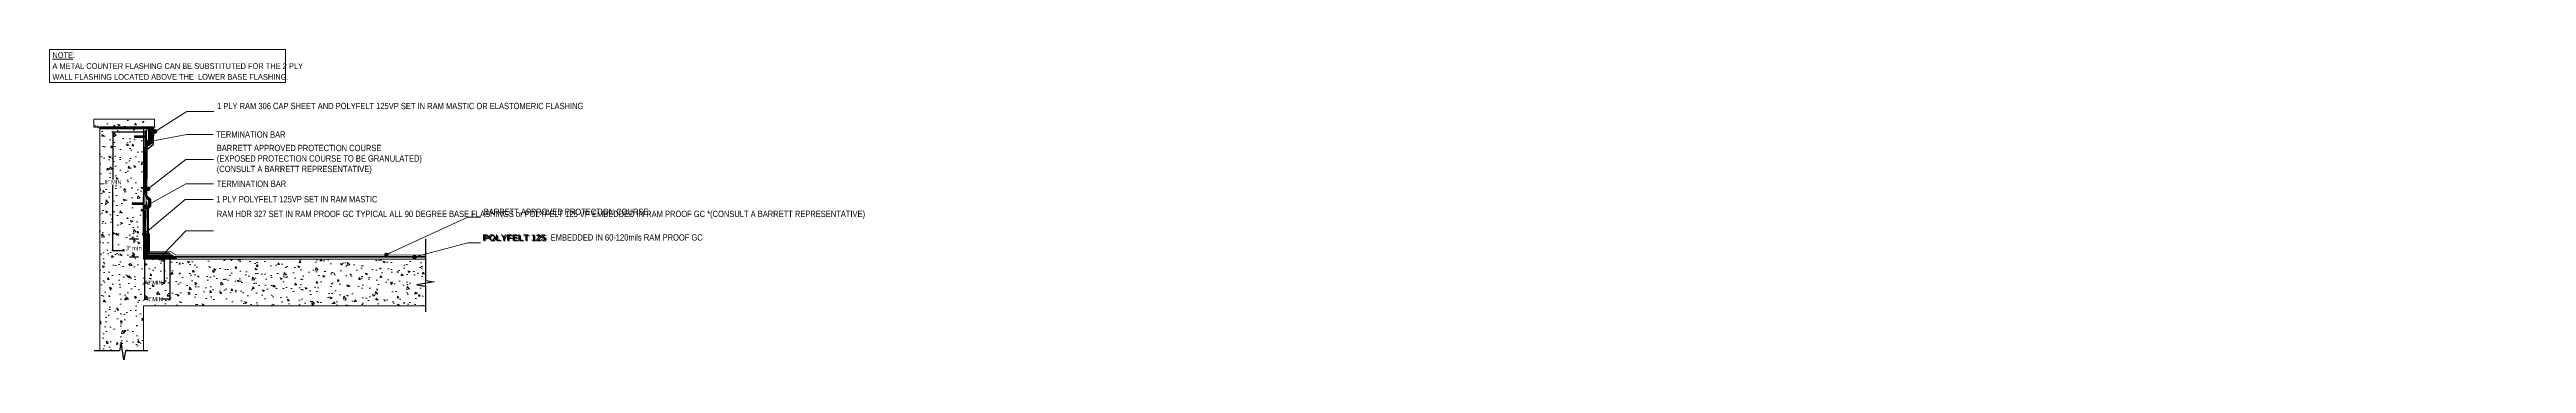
# Model space of a CAD drawing. Header units: inches. Extents: x -8 to 686, y 0 to 54.
# Drawn here: x -7.7 to 416.5, y 0 to 53.9 of the extents above; entities that cross this region are included whole.
import ezdxf
from ezdxf import colors
from ezdxf.entities.mleader import LeaderData, LeaderLine
from ezdxf.math import Vec2, Vec3

# ---------------------------------------------------------------- set-up
doc = ezdxf.new("R2010")
doc.units = ezdxf.units.IN
doc.header["$MEASUREMENT"] = 0
doc.set_wipeout_variables(frame=1)
doc.linetypes.add('Dashed - Dense', pattern=[0.8, 0.5, -0.3])
doc.linetypes.add('Wipeout_Contour', pattern=[39.370079, 0, -39.370079])
for name, color, linetype, lineweight in [('Dimensions', 20, 'Continuous', 0), ('Drainage Mat', 191, 'Continuous', 0), ('Others', 190, 'Continuous', 0), ('RAM HDR 327', 63, 'Continuous', 0), ('Ram Mastic', 191, 'Continuous', 0), ('RamProof SYSTEM MESH', 7, 'Continuous', 0), ('Text', 20, 'Continuous', 0)]:
    doc.layers.add(name, color=color, linetype=linetype, lineweight=lineweight)
doc.layers.add('Fastener', color=94, linetype='Continuous')
doc.layers.add('Metal', color=17, linetype='Continuous', true_color=0x803345)
doc.layers.add('Protection Course', color=99, linetype='Dashed - Dense', lineweight=0, true_color=0x216123)
doc.layers.add('RamProof SYSTEM LIQUID', color=140, linetype='Continuous', lineweight=0, true_color=0x00bfff)
doc.styles.add('Annotative', font='tahoma.ttf')
doc.styles.add('GENERATED_STYLE_1', font='ARIALN.TTF')
doc.styles.get("Standard").update_dxf_attribs({"font": 'ARIALN.TTF'})
doc.dimstyles.new('Annotative', dxfattribs={"dimscale": 0, "dimtxt": 0.09375, "dimasz": 0.09375, "dimexe": 0.09375, "dimexo": 0.09375, "dimgap": 0.0625, "dimtad": 0, "dimtih": 1, "dimtoh": 1, "dimlfac": -1, "dimzin": 3, "dimdsep": 46, "dimlunit": 4, "dimtxsty": 'Annotative', "dimblk": 'ARCHTICK', "dimcen": 0.09, "dimclrd": 256, "dimclre": 256, "dimclrt": 256, "dimadec": 0, "dimazin": 2, "dimtfac": 1, "dimtix": 1, "dimtofl": 0, "dimtmove": 1, "dimatfit": 1, "dimldrblk": 'CLOSEDBLANK', "dimfxl": 1, "dimtfill": 1, "dimtolj": 1, "dimtzin": 0, "dimarcsym": 0})
doc.dimstyles.get("Standard").update_dxf_attribs({"dimtxt": 0.18, "dimasz": 0.18, "dimexe": 0.18, "dimexo": 0.0625, "dimgap": 0.09, "dimtad": 0, "dimtih": 1, "dimtoh": 1, "dimdec": 4, "dimzin": 0, "dimdsep": 46, "dimtxsty": 'Standard', "dimcen": 0.09, "dimadec": 0, "dimazin": 0, "dimtfac": 1, "dimtdec": 4, "dimtofl": 0, "dimtmove": 0, "dimatfit": 3, "dimfxl": 1, "dimtolj": 1, "dimtzin": 0, "dimarcsym": 0})
pattern_1 = [(0, (-459.41706, 23.71209), (0.125, 0.125), [0.125, -0.125]), (90, (-459.29206, 23.71209), (-0.125, 0.125), [0.125, -0.125])]

# ---------------------------------------------------------------- blocks, each defined once
blk = doc.blocks.new('_ArchTick')
at = {"color": 0, "linetype": 'ByBlock', "const_width": 0.15}
blk.add_lwpolyline([(-0.5, -0.5), (0.5, 0.5)], dxfattribs=at)
blk = doc.blocks.new('*D10')
at = {"layer": 'Defpoints', "color": 0, "transparency": 16777216}
for p in [(3.21, 39.72), (8.66, 39.72), (9.48, 19.32)]:
    blk.add_point(p, dxfattribs=at)
at = {"layer": 'Dimensions', "color": 0, "lineweight": -2, "transparency": 16777216}
for p, q in [((8.6, 39.72), (3.03, 39.72)), ((3.21, 39.72), (3.21, 31.57)), ((3.21, 19.32), (3.21, 30.68)), ((9.42, 19.32), (3.03, 19.32))]:
    blk.add_line(p, q, dxfattribs=at)
at = {"layer": 'Dimensions', "color": 0, "lineweight": -2, "transparency": 16777216, "xscale": 0.18, "yscale": 0.18, "zscale": 0.18}
for p, rotation in [((3.21, 39.72), 90), ((3.21, 19.32), 270)]:
    blk.add_blockref('_ArchTick', p, dxfattribs=dict(at, rotation=rotation))
at = {"layer": 'Dimensions', "color": 0, "transparency": 16777216, "insert": (3.21, 31.13), "char_height": 0.7, "attachment_point": 5}
blk.add_mtext('\\A1;8" MIN', dxfattribs=at)
blk = doc.blocks.new('*D8')
at = {"layer": 'Defpoints', "color": 0, "transparency": 16777216}
for p in [(8.62, 18.29), (12.92, 18.96), (12.92, 11.05)]:
    blk.add_point(p, dxfattribs=at)
at = {"layer": 'Dimensions', "color": 0, "lineweight": -2, "transparency": 16777216}
for p, q in [((8.62, 18.22), (8.62, 10.87)), ((12.92, 18.9), (12.92, 10.87)), ((8.62, 11.05), (9.25, 11.05)), ((12.92, 11.05), (11.55, 11.05))]:
    blk.add_line(p, q, dxfattribs=at)
at = {"layer": 'Dimensions', "color": 0, "lineweight": -2, "transparency": 16777216, "xscale": 0.75, "yscale": 0.75, "zscale": 0.75, "rotation": 180}
blk.add_blockref('_ArchTick', (8.62, 11.05), dxfattribs=at)
at = {"layer": 'Dimensions', "color": 0, "lineweight": -2, "transparency": 16777216, "xscale": 0.75, "yscale": 0.75, "zscale": 0.75}
blk.add_blockref('_ArchTick', (12.92, 11.05), dxfattribs=at)
at = {"layer": 'Dimensions', "color": 0, "transparency": 16777216, "insert": (10.4, 11.05), "char_height": 0.7, "attachment_point": 5}
blk.add_mtext('\\A1;4"MIN', dxfattribs=at)
blk = doc.blocks.new('*D9')
at = {"layer": 'Defpoints', "color": 0, "transparency": 16777216}
for p in [(8.62, 18.29), (11.97, 18.24), (11.97, 13.86)]:
    blk.add_point(p, dxfattribs=at)
at = {"layer": 'Dimensions', "color": 0, "lineweight": -2, "transparency": 16777216}
for p, q in [((8.62, 18.22), (8.62, 13.68)), ((11.97, 18.18), (11.97, 13.68)), ((8.62, 13.86), (9.25, 13.86)), ((11.97, 13.86), (11.53, 13.86))]:
    blk.add_line(p, q, dxfattribs=at)
at = {"layer": 'Dimensions', "color": 0, "lineweight": -2, "transparency": 16777216, "xscale": 0.75, "yscale": 0.75, "zscale": 0.75, "rotation": 180}
blk.add_blockref('_ArchTick', (8.62, 13.86), dxfattribs=at)
at = {"layer": 'Dimensions', "color": 0, "lineweight": -2, "transparency": 16777216, "xscale": 0.75, "yscale": 0.75, "zscale": 0.75}
blk.add_blockref('_ArchTick', (11.97, 13.86), dxfattribs=at)
at = {"layer": 'Dimensions', "color": 0, "transparency": 16777216, "insert": (10.39, 13.86), "char_height": 0.7, "attachment_point": 5}
blk.add_mtext('\\A1;3"MIN', dxfattribs=at)
blk = doc.blocks.new('zamac')
blk.add_wipeout([(-2.34, 0.12), (-2.27, 0.14), (0, 0.14), (0, -0.14), (-2.27, -0.14), (-2.34, -0.12)])
at = {"color": 0, "linetype": 'Continuous', "ltscale": 1.75}
for points in [[(-2.27, 0.04), (-2.27, 0.14), (-2.34, 0.12), (-2.34, -0.12), (-2.27, -0.14), (-2.27, -0.04)], [(-2.34, -0.04), (-1.25, -0.04), (-1.25, 0.04), (-2.34, 0.04)], [(-2.27, 0.14), (0, 0.14)], [(0, -0.14), (-2.27, -0.14)]]:
    blk.add_lwpolyline(points, dxfattribs=at)
blk.add_lwpolyline([(0, -0.35), (0, 0.35), (0.02, 0.35, -0.236068), (0.05, 0.34), (0.15, 0.21, -0.162278), (0.16, 0.18), (0.16, -0.18, -0.162278), (0.15, -0.21), (0.05, -0.34, -0.236068), (0.02, -0.35)], format="xyb", close=True, dxfattribs=at)
blk = doc.blocks.new('flat term')
at = {"layer": 'Fastener'}
blk.add_blockref('zamac', (476.02, 15.02), dxfattribs=at)
at = {"layer": 'Drainage Mat'}
blk.add_lwpolyline([(476.02, 13.96), (475.83, 13.96), (475.83, 16.12), (476.02, 16.12)], close=True, dxfattribs=at)
blk.add_wipeout([(476.02, 13.96), (475.83, 13.96), (475.83, 16.12), (476.02, 16.12)]).dxf.layer = 'Fastener'
blk = doc.blocks.new('*D11')
at = {"layer": 'Dimensions', "lineweight": -2, "transparency": 16777216}
for p, q in [((7.6, 21.34), (6.03, 21.34)), ((6.78, 21.34), (6.78, 20.7)), ((7.6, 18.27), (6.03, 18.27)), ((6.78, 18.27), (6.78, 18.92))]:
    blk.add_line(p, q, dxfattribs=at)
at = {"layer": 'Dimensions', "lineweight": -2, "transparency": 16777216, "xscale": 0.75, "yscale": 0.75, "zscale": 0.75}
for p, rotation in [((6.78, 21.34), 90), ((6.78, 18.27), 270)]:
    blk.add_blockref('_ArchTick', p, dxfattribs=dict(at, rotation=rotation))
at = {"layer": 'Dimensions', "transparency": 16777216, "insert": (6.78, 19.81), "char_height": 0.75, "attachment_point": 5, "style": 'Annotative', "bg_fill": 3, "box_fill_scale": 1.25, "bg_fill_color": 9, "bg_fill_true_color": 13158600, "bg_fill_transparency": 0}
blk.add_mtext('\\A1;3"min', dxfattribs=at)
at = {"layer": 'Defpoints', "color": 0, "transparency": 16777216}
for p in [(8.35, 21.34), (6.78, 18.27), (8.35, 18.27)]:
    blk.add_point(p, dxfattribs=at)
blk = doc.blocks.new('_ClosedBlank')
at = {"color": 0, "linetype": 'ByBlock', "lineweight": -2}
for p, q in [((-1, 0.2), (0, 0)), ((-1, 0.2), (-1, -0.2)), ((0, 0), (-1, -0.2))]:
    blk.add_line(p, q, dxfattribs=at)
blk = doc.blocks.new('_Dot')
at = {"color": 0, "linetype": 'ByBlock', "lineweight": -2}
blk.add_line((-0.5, 0), (-1, 0), dxfattribs=at)
at = {"color": 0, "linetype": 'ByBlock', "const_width": 0.5}
blk.add_lwpolyline([(-0.25, 0, 1), (0.25, 0, 1)], format="xyb", close=True, dxfattribs=at)

msp = doc.modelspace()

# ---------------------------------------------------------------- hatches: boundary and pattern name
at = {"layer": 'Others'}
h = msp.add_hatch(dxfattribs=at)
h.set_pattern_fill('CONCRETE___STRUCTURAL_0002', color=256, style=0, pattern_type=2)
h.set_pattern_definition([(130, (48.2873, 10.6982), (3.64368, 0.31878), [0.381, -4.191]), (185, (48.2873, 10.6982), (0.70486, 3.82114), [0.3048, -3.3528]), (79.5486, (47.9837, 10.6716), (-2.93883, 3.50235), [0.3238, -3.5618]), (133.816, (48.2873, 11.714), (5.4216, 0.84084), [0.5715, -6.2865]), (83.364, (47.8355, 11.644), (-4.7481, 4.9485), [0.4857, -5.3427]), (188.816, (48.2873, 11.714), (-4.7481, 4.9485), [0.4572, -5.0292]), (159, (47.7793, 11.4602), (3.03229, 2.0453), [0.381, -4.191]), (214, (47.7793, 11.4602), (-1.23604, 3.68376), [0.3048, -3.3528]), (108.5486, (47.5266, 11.2898), (-4.26833, 1.63845), [0.3238, -3.5618]), (142.5, (48.2873, 10.6982), (-0.061772, 1.6911), [0, -3.31216, 0, -3.4036, 0, -3.3655]), (172.5, (48.2873, 10.6982), (-1.336393, 2.00361), [0, -1.94056, 0, -3.23596, 0, -1.2827]), (212.5, (49.4202, 10.6982), (2.711818, 0.11458), [0, -1.27, 0, -3.9624, 0, -5.2578]), (222.5, (49.9282, 10.6982), (-2.96259, 0.50853), [0, -1.651, 0, -2.63144, 0, -3.7338])])
h.paths.add_polyline_path([(10.34214, 40.5841), (10.34214, 41.96193), (-0.07448, 41.96193), (-0.07448, 40.5841)])
h = msp.add_hatch(dxfattribs=at)
h.set_pattern_fill('CONCRETE___STRUCTURAL_0002', color=256, style=0, pattern_type=2)
h.set_pattern_definition([(130, (48.5373, 10.9482), (3.64368, 0.31878), [0.381, -4.191]), (185, (48.5373, 10.9482), (0.70486, 3.82114), [0.3048, -3.3528]), (79.5486, (48.2337, 10.9216), (-2.93883, 3.50235), [0.3238, -3.5618]), (133.816, (48.5373, 11.964), (5.4216, 0.84084), [0.5715, -6.2865]), (83.364, (48.0855, 11.894), (-4.7481, 4.9485), [0.4857, -5.3427]), (188.816, (48.5373, 11.964), (-4.7481, 4.9485), [0.4572, -5.0292]), (159, (48.0293, 11.7102), (3.03229, 2.0453), [0.381, -4.191]), (214, (48.0293, 11.7102), (-1.23604, 3.68376), [0.3048, -3.3528]), (108.5486, (47.7766, 11.5398), (-4.26833, 1.63845), [0.3238, -3.5618]), (142.5, (48.5373, 10.9482), (-0.061772, 1.6911), [0, -3.31216, 0, -3.4036, 0, -3.3655]), (172.5, (48.5373, 10.9482), (-1.336393, 2.00361), [0, -1.94056, 0, -3.23596, 0, -1.2827]), (212.5, (49.6702, 10.9482), (2.711818, 0.11458), [0, -1.27, 0, -3.9624, 0, -5.2578]), (222.5, (50.1782, 10.9482), (-2.96259, 0.50853), [0, -1.651, 0, -2.63144, 0, -3.7338])])
h.paths.add_polyline_path([(0.9574, 0.24511), (8.41841, 0.24511), (8.41841, 9.90551), (56.72982, 9.90551), (56.72982, 17.93584), (8.41841, 17.93584), (8.41841, 40.2753), (0.9574, 40.2753)])
at = {"layer": 'Protection Course'}
h = msp.add_hatch(dxfattribs=at)
h.set_pattern_fill('AGGREGAT', color=256, scale=0.3, pattern_type=2)
h.set_pattern_definition([(0, (-459.41706, 23.7121), (0.3, 0.3), [0.03, -0.045, 0.015, -0.045, 0.015, -0.15]), (0, (-459.26706, 23.7421), (0.3, 0.3), [0.015, -0.285]), (0, (-459.35706, 23.7571), (0.3, 0.3), [0.015, -0.03, 0.015, -0.24]), (0, (-459.20706, 23.7721), (0.3, 0.3), [0.03, -0.27]), (0, (-459.17706, 23.7871), (0.3, 0.3), [0.015, -0.285]), (0, (-459.26706, 23.8171), (0.3, 0.3), [0.03, -0.27]), (0, (-459.41706, 23.8321), (0.3, 0.3), [0.015, -0.03, 0.015, -0.075, 0.045, -0.12]), (0, (-459.20706, 23.8621), (0.3, 0.3), [0.03, -0.27]), (0, (-459.38706, 23.8771), (0.3, 0.3), [0.03, -0.015, 0.015, -0.12, 0.015, -0.105]), (0, (-459.40206, 23.8921), (0.3, 0.3), [0.015, -0.285]), (0, (-459.29706, 23.9071), (0.3, 0.3), [0.015, -0.015, 0.015, -0.255]), (0, (-459.34206, 23.9221), (0.3, 0.3), [0.015, -0.285]), (0, (-459.14706, 23.9371), (0.3, 0.3), [0.015, -0.285]), (0, (-459.28206, 23.9521), (0.3, 0.3), [0.015, -0.12, 0.015, -0.15]), (0, (-459.28206, 23.9671), (0.3, 0.3), [0.03, -0.27]), (0, (-459.22206, 23.9821), (0.3, 0.3), [0.03, -0.27]), (0, (-459.40206, 23.9971), (0.3, 0.3), [0.015, -0.18, 0.03, -0.075]), (90, (-459.41706, 23.8471), (-0.3, 0.3), [0.06, -0.06, 0.03, -0.15]), (90, (-459.40206, 23.8471), (-0.3, 0.3), [0.015, -0.105, 0.03, -0.15]), (90, (-459.38706, 23.7721), (-0.3, 0.3), [0.045, -0.255]), (90, (-459.37206, 23.7721), (-0.3, 0.3), [0.03, -0.27]), (90, (-459.35706, 23.7271), (-0.3, 0.3), [0.015, -0.18, 0.015, -0.015, 0.03, -0.045]), (90, (-459.32706, 23.7271), (-0.3, 0.3), [0.015, -0.105, 0.015, -0.165]), (90, (-459.31206, 23.8471), (-0.3, 0.3), [0.03, -0.045, 0.015, -0.015, 0.03, -0.165]), (90, (-459.29706, 23.7871), (-0.3, 0.3), [0.03, -0.165, 0.015, -0.09]), (90, (-459.28206, 23.7271), (-0.3, 0.3), [0.015, -0.015, 0.03, -0.24]), (90, (-459.25206, 23.9221), (-0.3, 0.3), [0.015, -0.285]), (90, (-459.23706, 23.9221), (-0.3, 0.3), [0.03, -0.03, 0.015, -0.015, 0.03, -0.18]), (90, (-459.22206, 23.7871), (-0.3, 0.3), [0.015, -0.015, 0.015, -0.03, 0.015, -0.21]), (90, (-459.17706, 23.8921), (-0.3, 0.3), [0.06, -0.24]), (90, (-459.16206, 23.8621), (-0.3, 0.3), [0.06, -0.045, 0.03, -0.165]), (90, (-459.14706, 23.7421), (-0.3, 0.3), [0.015, -0.045, 0.03, -0.21]), (90, (-459.13206, 23.7721), (-0.3, 0.3), [0.045, -0.255]), (45, (-459.29706, 23.71209), (0, 0.3), [0.021213, -0.40305107]), (45, (-459.13206, 23.72709), (0, 0.3), [0.021213, -0.36062507, 0.021213, -0.021213]), (45, (-459.32706, 23.74209), (0, 0.3), [0.021213, -0.169704, 0.021213, -0.21213407]), (45, (-459.25206, 23.74209), (0, 0.3), [0.021213, -0.33941207, 0.021213, -0.042426]), (45, (-459.23706, 23.74209), (0, 0.3), [0.042426, -0.169704, 0.042426, -0.16970807]), (45, (-459.31206, 23.77209), (0, 0.3), [0.02121, -0.19092, 0.02121, -0.02121, 0.02121, -0.14850407]), (45, (-459.16206, 23.78709), (0, 0.3), [0.021213, -0.021213, 0.021213, -0.36062507]), (45, (-459.37206, 23.80209), (0, 0.3), [0.021213, -0.254556, 0.021213, -0.12728207]), (45, (-459.13206, 23.83209), (0, 0.3), [0.02121, -0.02121, 0.02121, -0.084852, 0.02121, -0.25457207]), (45, (-459.31206, 23.87709), (0, 0.3), [0.021213, -0.40305107]), (45, (-459.38706, 23.89209), (0, 0.3), [0.0424263, -0.38183777]), (45, (-459.41706, 23.92209), (0, 0.3), [0.021213, -0.021213, 0.021213, -0.36062507]), (45, (-459.25206, 23.96709), (0, 0.3), [0.021213, -0.40305107]), (45, (-459.16206, 23.99709), (0, 0.3), [0.021213, -0.40305107]), (135, (-459.28206, 23.74209), (2e-17, 0.3), [0.021213, -0.40305107]), (135, (-459.26706, 23.74209), (2e-17, 0.3), [0.021213, -0.40305107]), (135, (-459.35706, 23.75709), (2e-17, 0.3), [0.021213, -0.084852, 0.042426, -0.27577307]), (135, (-459.41706, 23.75709), (2e-17, 0.3), [0.021213, -0.40305107]), (135, (-459.22206, 23.80209), (2e-17, 0.3), [0.021213, -0.16970562, 0.021213, -0.21213245]), (135, (-459.20706, 23.80209), (2e-17, 0.3), [0.02121, -0.12729, 0.02121, -0.12726, 0.02121, -0.10608407]), (135, (-459.38706, 23.81709), (2e-17, 0.3), [0.021213, -0.40305107]), (135, (-459.14706, 23.83209), (2e-17, 0.3), [0.04242, -0.106065, 0.02121, -0.02121, 0.02121, -0.21214907]), (135, (-459.34206, 23.87709), (2e-17, 0.3), [0.021213, -0.40305107]), (135, (-459.22206, 23.87709), (2e-17, 0.3), [0.0424263, -0.38183777]), (135, (-459.20706, 23.87709), (2e-17, 0.3), [0.021213, -0.40305107]), (135, (-459.29706, 23.90709), (2e-17, 0.3), [0.021213, -0.40305107]), (135, (-459.38706, 23.95209), (2e-17, 0.3), [0.021213, -0.40305107]), (135, (-459.14706, 23.95209), (2e-17, 0.3), [0.021213, -0.40305107]), (26.56505, (-459.38706, 23.71209), (0.3, 1e-10), [0.03354, -0.6372804]), (26.56505, (-459.41706, 23.74209), (0.3, 1e-10), [0.03354, -0.6372804]), (26.56505, (-459.41706, 23.75709), (0.3, 1e-10), [0.03354, -0.6372804]), (26.56505, (-459.34206, 23.75709), (0.3, 1e-10), [0.03354, -0.6372804]), (26.56505, (-459.35706, 23.81709), (0.3, 1e-10), [0.03354, -0.6372804]), (26.56505, (-459.35706, 23.83209), (0.3, 1e-10), [0.03354, -0.6372804]), (26.56505, (-459.29706, 23.89209), (0.3, 1e-10), [0.03354, -0.6372804]), (26.56505, (-459.28206, 23.90709), (0.3, 1e-10), [0.03354, -0.6372804]), (26.56505, (-459.40206, 23.93709), (0.3, 1e-10), [0.03354, -0.6372804]), (26.56505, (-459.31206, 23.93709), (0.3, 1e-10), [0.03354, -0.6372804]), (63.43495, (-459.16206, 23.71209), (2e-11, 0.3), [0.03354, -0.6372804]), (63.43495, (-459.23706, 23.75709), (2e-11, 0.3), [0.03354, -0.6372804]), (63.43495, (-459.28206, 23.78709), (2e-11, 0.3), [0.03354, -0.6372804]), (63.43495, (-459.23706, 23.83209), (2e-11, 0.3), [0.03354, -0.6372804]), (63.43495, (-459.22206, 23.83209), (2e-11, 0.3), [0.03354, -0.6372804]), (63.43495, (-459.32706, 23.87709), (2e-11, 0.3), [0.03354, -0.6372804]), (63.43495, (-459.35706, 23.89209), (2e-11, 0.3), [0.03354, -0.6372804]), (63.43495, (-459.23706, 23.95209), (2e-11, 0.3), [0.03354, -0.6372804]), (63.43495, (-459.35706, 23.98209), (2e-11, 0.3), [0.03354, -0.6372804]), (116.56505, (-459.40206, 23.89209), (-1e-10, 0.3), [0.03354, -0.6372804]), (116.56505, (-459.22206, 23.89209), (-1e-10, 0.3), [0.03354, -0.6372804]), (116.56505, (-459.41706, 23.90709), (-1e-10, 0.3), [0.03354, -0.6372804]), (116.56505, (-459.17706, 23.95209), (-1e-10, 0.3), [0.03354, -0.6372804]), (116.56505, (-459.37206, 23.96709), (-1e-10, 0.3), [0.03354, -0.6372804]), (116.56505, (-459.31206, 23.98209), (-1e-10, 0.3), [0.03354, -0.6372804]), (153.43495, (-459.29706, 23.71209), (-0.3, 1e-10), [0.03354, -0.6372804]), (153.43495, (-459.35706, 23.74209), (-0.3, 1e-10), [0.03354, -0.6372804]), (153.43495, (-459.14706, 23.75709), (-0.3, 1e-10), [0.03354, -0.6372804]), (153.43495, (-459.17706, 23.78709), (-0.3, 1e-10), [0.03354, -0.6372804]), (153.43495, (-459.29706, 23.81709), (-0.3, 1e-10), [0.03354, -0.6372804]), (153.43495, (-459.37206, 23.83209), (-0.3, 1e-10), [0.03354, -0.6372804]), (153.43495, (-459.28206, 23.83209), (-0.3, 1e-10), [0.03354, -0.6372804]), (153.43495, (-459.32706, 23.86209), (-0.3, 1e-10), [0.03354, -0.6372804]), (153.43495, (-459.32706, 23.93709), (-0.3, 1e-10), [0.03354, -0.6372804]), (153.43495, (-459.41706, 23.99709), (-0.3, 1e-10), [0.03354, -0.6372804]), (153.43495, (-459.23706, 23.99709), (-0.3, 1e-10), [0.03354, -0.6372804]), (153.43495, (-459.20706, 23.99709), (-0.3, 1e-10), [0.03354, -0.6372804])])
h.paths.add_polyline_path([(9.14306, 22.35982), (9.34401, 22.15934), (9.34401, 19.02269), (9.3463, 19.02269), (9.3463, 18.90021), (12.91905, 18.90021), (12.91905, 19.02269), (9.47474, 19.02269), (9.47474, 22.22591), (9.26767, 22.43249), (9.26767, 26.59807), (9.70026, 26.99339), (9.70704, 28.17571), (9.01525, 28.78286), (9.10261, 40.02332), (8.95151, 40.02671), (8.88653, 28.75011), (9.56133, 28.13918), (9.56884, 27.04491), (9.14382, 26.6126)])
at = {"layer": 'Ram Mastic'}
h = msp.add_hatch(dxfattribs=at)
h.set_pattern_fill('ZIGZAG', color=256)
h.set_pattern_definition(pattern_1)
h.paths.add_polyline_path([(8.57111, 28.54871), (8.35453, 28.54871), (8.35453, 21.78108), (8.77935, 21.78108), (8.77935, 18.27575), (8.97607, 18.27575), (8.97168, 21.93706), (8.57261, 22.23386)])
h = msp.add_hatch(dxfattribs=at)
h.set_pattern_fill('ZIGZAG', color=256)
h.set_pattern_definition(pattern_1)
h.paths.add_polyline_path([(14.11072, 18.10076), (13.58314, 18.10536), (13.12198, 18.40544), (8.97607, 18.41004), (8.97607, 18.27575), (12.2167, 18.27575), (12.2167, 17.95504), (14.11072, 17.95504)])

# ---------------------------------------------------------------- linework, layer by layer
at = {"linetype": 'Continuous'}
for p, q in [((56.72978, 21.40526), (56.72982, 14.25526)), ((58.22983, 14.00527), (55.22983, 13.50525)), ((55.22983, 13.50525), (56.72983, 13.25526)), ((56.72982, 14.25526), (58.22983, 14.00527)), ((56.72983, 13.25526), (56.72985, 8.8681))]:
    msp.add_line(p, q, dxfattribs=at)
at = {"layer": 'Metal', "linetype": 'Continuous'}
msp.add_lwpolyline([(9.18649, 36.87363), (10.17896, 37.64154), (10.18313, 40.43948), (0.74778, 40.45352)], dxfattribs=at)
at = {"layer": 'Others', "flags": 128}
for points in [[(10.34214, 40.5841), (10.34214, 41.96193), (-0.07448, 41.96193), (-0.07448, 40.5841)], [(0.9574, 0.24511), (8.41841, 0.24511), (8.41841, 9.90551), (56.72982, 9.90551), (56.72982, 17.93584), (8.41841, 17.93584), (8.41841, 40.2753), (0.9574, 40.2753)]]:
    msp.add_lwpolyline(points, close=True, dxfattribs=at)
at = {"layer": 'Protection Course', "linetype": 'Continuous', "flags": 128}
msp.add_lwpolyline([(9.14306, 22.35982), (9.34401, 22.15934), (9.34401, 19.02269), (9.3463, 19.02269), (9.3463, 18.90021), (12.91905, 18.90021), (12.91905, 19.02269), (9.47474, 19.02269), (9.47474, 22.22591), (9.26767, 22.43249), (9.26767, 26.59807), (9.70026, 26.99339), (9.70704, 28.17571), (9.01525, 28.78286), (9.10261, 40.02332), (8.95151, 40.02671), (8.88653, 28.75011), (9.56133, 28.13918), (9.56884, 27.04491), (9.14382, 26.6126)], close=True, dxfattribs=at)
at = {"layer": 'Protection Course', "linetype": 'Dashed - Dense', "ltscale": 0.2, "const_width": 0.14148}
msp.add_lwpolyline([(56.7298, 18.64528), (13.92054, 18.64528), (13.15434, 19.18844), (9.56813, 19.19394)], dxfattribs=at)
at = {"layer": 'RAM HDR 327', "const_width": 0.05}
msp.add_lwpolyline([(11.96812, 18.24096), (8.735, 18.23888), (8.75766, 21.34439)], dxfattribs=at)
at = {"layer": 'Ram Mastic'}
for points in [[(8.57111, 28.54871), (8.35453, 28.54871), (8.35453, 21.78108), (8.77935, 21.78108), (8.77935, 18.27575), (8.97607, 18.27575), (8.97168, 21.93706), (8.57261, 22.23386)], [(14.11072, 18.10076), (13.58314, 18.10536), (13.12198, 18.40544), (8.97607, 18.41004), (8.97607, 18.27575), (12.2167, 18.27575), (12.2167, 17.95504), (14.11072, 17.95504)]]:
    msp.add_lwpolyline(points, close=True, dxfattribs=at)
at = {"layer": 'RamProof SYSTEM LIQUID', "const_width": 0.3}
for points in [[(56.7298, 18.30177), (13.68852, 18.30177), (13.16169, 18.60004), (9.14106, 18.60004), (9.17347, 22.01204), (8.78094, 22.35382), (8.81522, 26.39767), (9.34376, 27.20607), (9.34376, 28.02776), (8.77662, 28.63552), (8.66506, 29.21502), (8.71695, 40.02099)], [(12.21127, 18.11309), (8.60806, 18.11044), (8.62253, 21.77998)]]:
    msp.add_lwpolyline(points, dxfattribs=at)
at = {"layer": 'RamProof SYSTEM MESH'}
for points in [[(56.7298, 18.26487), (13.68852, 18.26487), (13.16168, 18.56314), (9.14105, 18.56314), (9.17347, 21.97515), (8.78093, 22.31693), (8.81522, 26.39767), (9.34376, 27.16917), (9.34376, 28.02777), (8.77662, 28.63552), (8.66506, 29.21502), (8.71695, 39.9841)], [(14.11072, 18.10076), (13.61152, 18.13374), (13.11584, 18.42961), (8.99153, 18.42961), (8.98714, 21.95416), (8.61279, 22.28295), (8.61129, 28.55192)]]:
    msp.add_lwpolyline(points, dxfattribs=at)

# ---------------------------------------------------------------- texts
at = {"layer": 'RamProof SYSTEM LIQUID', "insert": (66.70142, 22.03178), "char_height": 1.08, "attachment_point": 1}
msp.add_mtext('{\\fArial|b1|i0|c0|p34;\\C140;\\c16760576;POLYFELT 125}', dxfattribs=at)
at = {"layer": 'RamProof SYSTEM MESH', "insert": (66.49833, 22.19214), "char_height": 1.08, "width": 12.6796619, "attachment_point": 1}
msp.add_mtext('{\\fArial|b1|i0|c0|p34;POLYFELT 125}', dxfattribs=at)
at = {"layer": 'Text', "linetype": 'Continuous', "insert": (-7.16492, 48.68762), "char_height": 0.97222222, "width": 39.4566205, "attachment_point": 7, "line_spacing_factor": 1.156004, "style": 'GENERATED_STYLE_1', "bg_fill": 16, "box_fill_scale": 1.5, "bg_fill_color": 256, "bg_fill_transparency": 0}
msp.add_mtext('\\A1;\\pxql;{\\LNOTE}:\\P\\pq*;A METAL COUNTER FLASHING CAN BE SUBSTITUTED FOR THE 2 PLY WALL FLASHING LOCATED ABOVE THE  LOWER BASE FLASHING.', dxfattribs=at)

# ---------------------------------------------------------------- dimensions: what is measured, and where the dimension line sits
at = {"layer": 'Dimensions'}
dim = msp.add_linear_dim(base=(3.20753, 39.72097), p1=(9.48048, 19.31956), p2=(8.66214, 39.72097), angle=90, text='8" MIN', dimstyle='Standard', override={"dimscale": 0, "dimtxt": 0.7, "dimblk1": 'ArchTick', "dimblk2": 'ArchTick', "dimsah": 1}, dxfattribs=at)
dim.commit()
dim.dimension.update_dxf_attribs({"geometry": '*D10', "text_midpoint": (3.20753, 31.12643), "dimtype": 160})
for base, p2, text, picture, middle in [((12.91905, 11.05199), (12.91905, 18.96145), '4"MIN', '*D8', (10.40037, 11.05199)), ((11.96812, 13.86144), (11.96812, 18.24096), '3"MIN', '*D9', (10.39233, 13.86144))]:
    dim = msp.add_linear_dim(base=base, p1=(8.61605, 18.28709), p2=p2, text=text, dimstyle='Standard', override={"dimtxt": 0.7, "dimasz": 0.75, "dimblk1": 'ArchTick', "dimblk2": 'ArchTick', "dimsah": 1}, dxfattribs=at)
    dim.commit()
    dim.dimension.update_dxf_attribs({"geometry": picture, "text_midpoint": middle, "dimtype": 160})

# ---------------------------------------------------------------- leaders
at = {"layer": 'Text'}
ml = msp.add_multileader_mtext('Standard', dxfattribs=at)
ml.set_content('BARRETT APPROVED PROTECTION COURSE.', color=256)
ml.set_leader_properties(color=256, lineweight=0)
ml.set_arrow_properties(name='DOT')
ml.build(insert=Vec2(0, 0))
ml.multileader.update_dxf_attribs({"text_left_attachment_type": 2, "text_right_attachment_type": 2, "dogleg_length": 0.36, "arrow_head_size": 0.75, "scale": 12})
ctx = ml.context
ctx.base_point, ctx.scale, ctx.char_height, ctx.arrow_head_size, ctx.landing_gap_size, ctx.plane_origin = Vec3(66.1748, 25.11961), 12, 1.08, 0.75, 0.54, Vec3(60.25561, 18.64528)
ctx.left_attachment, ctx.right_attachment = 2, 2
notes = []
notes.append((ctx, [(0, (1, 1, 0), (63.98835, 25.11961), (1, 0), 2.18645, [(0, [(50.02608, 18.66554)], 0, [])])]))
ctx.mtext.insert, ctx.mtext.width, ctx.mtext.flow_direction = Vec3(66.7148, 26.58797), 18.0121863, 5
ml = msp.add_multileader_mtext('Standard', dxfattribs=at)
ml.set_content('{\\C7;                                }EMBEDDED IN 60-120mils RAM PROOF GC ', color=256)
ml.set_leader_properties(color=256, lineweight=0)
ml.set_arrow_properties(name='DOT')
ml.build(insert=Vec2(0, 0))
ml.multileader.update_dxf_attribs({"text_left_attachment_type": 2, "text_right_attachment_type": 2, "dogleg_length": 0.36, "arrow_head_size": 0.75, "scale": 12})
ctx = ml.context
ctx.base_point, ctx.scale, ctx.char_height, ctx.arrow_head_size, ctx.landing_gap_size, ctx.plane_origin = Vec3(66.1748, 20.72763), 12, 1.08, 0.75, 0.54, Vec3(57.15243, 25.8303)
ctx.left_attachment, ctx.right_attachment = 2, 2
notes.append((ctx, [(0, (1, 1, 0), (63.98835, 20.72763), (1, 0), 2.18645, [(0, [(54.84115, 18.26487)], 0, [])])]))
ctx.mtext.insert, ctx.mtext.width, ctx.mtext.flow_direction = Vec3(66.7148, 22.18642), 18.6221271, 5
for ctx, leaders in notes:
    for number, flags, end, landing, length, lines in leaders:
        leader = LeaderData()
        leader.index, (leader.has_last_leader_line, leader.has_dogleg_vector, leader.attachment_direction) = number, flags
        leader.last_leader_point, leader.dogleg_vector, leader.dogleg_length = Vec3(end), Vec3(landing), length
        for number, points, colour, breaks in lines:
            line = LeaderLine()
            line.index, line.vertices, line.color, line.breaks = number, Vec3.list(points), colors.encode_raw_color(colour), breaks
            leader.lines.append(line)
        ctx.leaders.append(leader)

# ---------------------------------------------------------------- next in the draw order: block references
at = {"layer": 'Drainage Mat'}
msp.add_blockref('flat term', (-466.80217, 23.90578), dxfattribs=at)
at = {"layer": 'Fastener'}
msp.add_blockref('flat term', (-467.20785, 12.43566), dxfattribs=at)

# ---------------------------------------------------------------- next in the draw order: dimensions: what is measured, and where the dimension line sits
at = {"layer": 'Dimensions'}
dim = msp.add_linear_dim(base=(6.77935, 18.27484), p1=(8.35453, 21.34439), p2=(8.35453, 18.27484), angle=90, text='<>min', dimstyle='Annotative', override={"dimscale": 0}, dxfattribs=at)
dim.commit()
dim.dimension.update_dxf_attribs({"geometry": '*D11', "text_midpoint": (6.77935, 19.80961)})

# ---------------------------------------------------------------- next in the draw order: wipeouts: each hides what was drawn before it
at = {"linetype": 'Wipeout_Contour', "ltscale": 3715.327653}
msp.add_wipeout([(9.19437, 0.00005), (9.19436, 2.16857), (5.34349, 2.16855), (5.0935, 0.66855), (4.59348, 3.66854), (4.34349, 2.16854), (-0.00001, 2.16852), (0, 0)], dxfattribs=at)

# ---------------------------------------------------------------- next in the draw order: hatches: boundary and pattern name
at = {"layer": 'Ram Mastic'}
h = msp.add_hatch(dxfattribs=at)
h.set_pattern_fill('ZIGZAG', color=256)
h.set_pattern_definition([(0, (-459.41706, 23.96209), (0.125, 0.125), [0.125, -0.125]), (90, (-459.29206, 23.96209), (-0.125, 0.125), [0.125, -0.125])])
h.paths.add_polyline_path([(0.9574, 40.2753), (9.28186, 40.2753), (9.28186, 39.55844), (9.41446, 39.39805), (9.41446, 38.95803), (9.28186, 38.82544), (9.28186, 37.34044), (10.09602, 37.97901), (10.09602, 40.64868), (0.9574, 40.64868)])

# ---------------------------------------------------------------- next in the draw order: linework, layer by layer
at = {"linetype": 'Continuous'}
for p, q in [((4.34349, 2.16854), (-0.00001, 2.16852)), ((4.59348, 3.66854), (4.34349, 2.16854)), ((5.0935, 0.66855), (4.59348, 3.66854)), ((5.34349, 2.16855), (5.0935, 0.66855)), ((9.19436, 2.16857), (5.34349, 2.16855))]:
    msp.add_line(p, q, dxfattribs=at)
at = {"layer": 'Drainage Mat'}
msp.add_lwpolyline([(0.9574, 40.2753), (9.28186, 40.2753), (9.28186, 39.55844), (9.41446, 39.39805), (9.41446, 38.95803), (9.28186, 38.82544), (9.28186, 37.34044), (10.09602, 37.97901), (10.09602, 40.64868), (0.9574, 40.64868)], close=True, dxfattribs=at)

# ---------------------------------------------------------------- next in the draw order: leaders
at = {"layer": 'Text'}
ml = msp.add_multileader_mtext('Standard', dxfattribs=at)
ml.set_content('1 PLY RAM 306 CAP SHEET AND POLYFELT 125VP SET IN RAM MASTIC OR ELASTOMERIC FLASHING', color=256)
ml.set_leader_properties(color=256, lineweight=0)
ml.set_arrow_properties(name='DOT')
ml.build(insert=Vec2(0, 0))
ml.multileader.update_dxf_attribs({"text_left_attachment_type": 2, "text_right_attachment_type": 2, "dogleg_length": 0.36, "arrow_head_size": 0.75, "scale": 12})
ctx = ml.context
ctx.base_point, ctx.scale, ctx.char_height, ctx.arrow_head_size, ctx.landing_gap_size, ctx.plane_origin = Vec3(20.49268, 43.27189), 12, 1.08, 0.75, 0.54, Vec3(3.04167, 40.4501)
ctx.left_attachment, ctx.right_attachment = 2, 2
notes = []
notes.append((ctx, [(1, (1, 1, 0), (15.8563, 43.27189), (1, 0), 4.63638, [(0, [(10.44701, 39.83358)], 0, [])])]))
ctx.mtext.insert, ctx.mtext.width, ctx.mtext.flow_direction = Vec3(21.03268, 44.74025), 32.3779897, 5
ml = msp.add_multileader_mtext('Standard', dxfattribs=at)
ml.set_content('TERMINATION BAR', color=256)
ml.set_leader_properties(color=256, lineweight=0)
ml.set_arrow_properties(name='DOT')
ml.build(insert=Vec2(0, 0))
ml.multileader.update_dxf_attribs({"text_left_attachment_type": 2, "text_right_attachment_type": 2, "dogleg_length": 0.36, "arrow_head_size": 0.75, "scale": 12})
ctx = ml.context
ctx.base_point, ctx.scale, ctx.char_height, ctx.arrow_head_size, ctx.landing_gap_size, ctx.plane_origin = Vec3(20.3563, 39.28986), 12, 1.08, 0.75, 0.54, Vec3(5.29279, 39.46681)
ctx.left_attachment, ctx.right_attachment = 2, 2
notes.append((ctx, [(1, (1, 1, 0), (15.8563, 39.28986), (1, 0), 4.5, [(0, [(9.36662, 38.09698)], 0, [])])]))
ctx.mtext.insert, ctx.mtext.flow_direction = Vec3(20.8963, 39.84865), 5
ml = msp.add_multileader_mtext('Standard', dxfattribs=at)
ml.set_content('BARRETT APPROVED PROTECTION COURSE \\P(EXPOSED PROTECTION COURSE TO BE GRANULATED)\\P\\pxqj;(CONSULT A BARRETT REPRESENTATIVE)', color=256)
ml.set_leader_properties(color=256, lineweight=0)
ml.set_arrow_properties(name='DOT')
ml.build(insert=Vec2(0, 0))
ml.multileader.update_dxf_attribs({"text_left_attachment_type": 2, "text_right_attachment_type": 2, "dogleg_length": 0.36, "arrow_head_size": 0.75, "scale": 12})
ctx = ml.context
ctx.base_point, ctx.scale, ctx.char_height, ctx.arrow_head_size, ctx.landing_gap_size, ctx.plane_origin = Vec3(20.45192, 35.00895), 12, 1.08, 0.75, 0.54, Vec3(8.35336, 29.5822)
ctx.left_attachment, ctx.right_attachment = 2, 2
notes.append((ctx, [(0, (1, 1, 0), (15.66506, 35.00895), (1, 0), 4.78686, [(0, [(9.22591, 29.98075)], 0, [])])]))
ctx.mtext.insert, ctx.mtext.width, ctx.mtext.flow_direction = Vec3(20.99192, 37.53644), 55.3994112, 5
ml = msp.add_multileader_mtext('Standard', dxfattribs=at)
ml.set_content('TERMINATION BAR', color=256)
ml.set_leader_properties(color=256, lineweight=0)
ml.set_arrow_properties(name='DOT')
ml.build(insert=Vec2(0, 0))
ml.multileader.update_dxf_attribs({"text_left_attachment_type": 2, "text_right_attachment_type": 2, "dogleg_length": 0.36, "arrow_head_size": 0.75, "scale": 12})
ctx = ml.context
ctx.base_point, ctx.scale, ctx.char_height, ctx.arrow_head_size, ctx.landing_gap_size, ctx.plane_origin = Vec3(20.45192, 30.83597), 12, 1.08, 0.75, 0.54, Vec3(5.29279, 30.53221)
ctx.left_attachment, ctx.right_attachment = 2, 2
notes.append((ctx, [(1, (1, 1, 0), (15.66506, 30.83597), (1, 0), 4.78686, [(0, [(8.67883, 26.91561), (15.66506, 30.83597)], 0, [])])]))
ctx.mtext.insert, ctx.mtext.flow_direction = Vec3(20.99192, 31.39475), 5
ml = msp.add_multileader_mtext('Standard', dxfattribs=at)
ml.set_content('1 PLY POLYFELT 125VP SET IN RAM MASTIC', color=256)
ml.set_leader_properties(color=256, lineweight=0)
ml.set_arrow_properties(name='DOT')
ml.build(insert=Vec2(0, 0))
ml.multileader.update_dxf_attribs({"text_left_attachment_type": 2, "text_right_attachment_type": 2, "dogleg_length": 0.98425, "arrow_head_size": 0.75, "scale": 12})
ctx = ml.context
ctx.base_point, ctx.scale, ctx.char_height, ctx.arrow_head_size, ctx.landing_gap_size, ctx.plane_origin = Vec3(20.34444, 28.17894), 12, 1.08, 0.75, 0.54, Vec3(8.52616, 23.22371)
ctx.left_attachment, ctx.right_attachment = 2, 2
notes.append((ctx, [(0, (1, 1, 0), (15.55759, 28.17894), (1, 0), 4.78686, [(0, [(8.57261, 22.23386)], 0, [])])]))
ctx.mtext.insert, ctx.mtext.flow_direction = Vec3(20.88444, 28.73773), 5
ml = msp.add_multileader_mtext('Standard', dxfattribs=at)
ml.set_content('RAM HDR 327 SET IN RAM PROOF GC TYPICAL ALL 90 DEGREE BASE FLASHINGS or POLYFELT 125 VP EMBEDDED IN RAM PROOF GC *(CONSULT A BARRETT REPRESENTATIVE)', color=256)
ml.set_leader_properties(color=256, lineweight=0)
ml.set_arrow_properties(name='DOT')
ml.build(insert=Vec2(0, 0))
ml.multileader.update_dxf_attribs({"text_left_attachment_type": 2, "text_right_attachment_type": 2, "dogleg_length": 0.36, "arrow_head_size": 0.75, "scale": 12})
ctx = ml.context
ctx.base_point, ctx.scale, ctx.char_height, ctx.arrow_head_size, ctx.landing_gap_size, ctx.plane_origin = Vec3(20.45192, 22.78476), 12, 1.08, 0.75, 0.54, Vec3(8.44736, 19.66121)
ctx.left_attachment, ctx.right_attachment = 2, 2
notes.append((ctx, [(1, (1, 1, 0), (15.66506, 22.78476), (1, 0), 4.78686, [(0, [(11.20856, 18.10272)], 0, [])])]))
ctx.mtext.insert, ctx.mtext.width, ctx.mtext.defined_height, ctx.mtext.flow_direction = Vec3(20.99192, 26.22183), 32.3467081, 4.8314, 5
for ctx, leaders in notes:
    for number, flags, end, landing, length, lines in leaders:
        leader = LeaderData()
        leader.index, (leader.has_last_leader_line, leader.has_dogleg_vector, leader.attachment_direction) = number, flags
        leader.last_leader_point, leader.dogleg_vector, leader.dogleg_length = Vec3(end), Vec3(landing), length
        for number, points, colour, breaks in lines:
            line = LeaderLine()
            line.index, line.vertices, line.color, line.breaks = number, Vec3.list(points), colors.encode_raw_color(colour), breaks
            leader.lines.append(line)
        ctx.leaders.append(leader)

doc.saveas('drawing.dxf')
